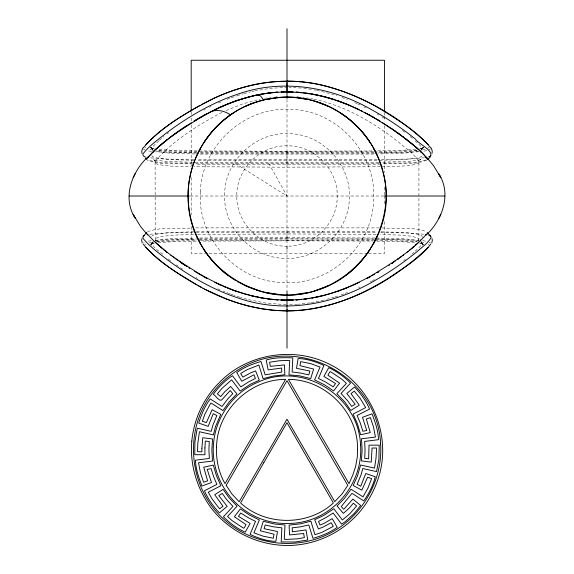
<?xml version="1.0" encoding="UTF-8"?>
<svg xmlns="http://www.w3.org/2000/svg" width="574" height="574" viewBox="0 0 574 574"><rect width="100%" height="100%" fill="white"/><g stroke="black" fill="none" stroke-linecap="round" stroke-linejoin="round"><path stroke-width="0.43" stroke-dasharray="2.87 2.15" d="M374.779 239.236L287 238.899L287 240.858L201.058 241.087M199.774 237.995L287 237.65L287 236.538M287 234.601L287 232.14L196.437 232.42M287 164.508L287 151.184L373.609 150.948M151.428 147.123L151.629 148.314L152.842 149.283M418.468 241.13L418.927 239.702L418.92 162.291C415.21 153.839 405.273 148.365 398.478 142.015C373.459 122.384 345.161 105.716 313.727 99.144M422.242 237.564L422.112 236.144L420.606 235.031L413.502 233.381L401.255 232.391L379.428 231.796M418.798 240.406L418.755 239.042L417.441 237.887L411.106 236.179L400.013 235.11L380.462 234.45M422.371 245.507L422.557 244.101L421.101 242.128M144.921 244.833L145.638 243.979M418.711 240.628L418.561 240.958M429.072 147.231L427.687 148.458M153.358 240.965C149.477 247.308 161.251 251.527 163.985 255.645M420.62 151.106C424.136 146.463 416.387 142.847 414.091 139.805M426.769 160.06C412.885 165.886 396.534 162.779 381.76 164.135M153.509 242.458L151.945 243.362L151.385 244.632M430.471 148.975L429.151 149.886M143.55 243.046L144.21 242.493M152.799 242.228L150.388 244.804L151.945 243.362M421.101 149.922L422.557 147.941L422.371 146.542M158.79 140.788C157.226 143.249 150.876 146.227 152.799 149.814M423.59 147.274L420.735 149.484M415.246 251.218C417.384 248.499 424.007 245.048 420.62 240.937M159.4 140.264L163.985 136.397M414.091 252.244L410.087 255.595M147.504 231.702C161.868 226.457 178.055 229.062 193.108 227.9M167.091 133.943L168.77 132.659M403.579 260.632L405.33 259.319M425.894 159.924C411.257 164.602 395.213 162.241 380.067 163.332M372.289 280.722L374.32 279.603M203.928 110.122L205.313 109.383M370.216 281.848L371.615 281.095M151.012 244.244L153.229 243.276L150.201 244.352M422.959 147.827L420.713 148.788L423.763 147.712L420.713 148.788M209.589 107.187L211.031 106.463M221.937 112.439C197.7 125.082 173.707 140.235 155.504 160.892C154.349 162.27 155.956 164.071 157.642 164.221C168.462 166.769 179.719 166.252 190.755 166.704M358.571 287.682L360.092 286.971M218.522 102.954L222.396 101.268M225.998 110.524L242.917 103.829L260.259 99.144M227.175 99.316L229.636 98.362M345.175 293.371L347.622 292.417M231.308 97.745L236.373 95.958M341.049 294.9L344.364 293.687M150.79 244.144L151.959 243.735M155.045 240.987C167.945 237.701 181.52 238.741 194.708 238.074M237.062 95.736L243.311 93.784M334.951 296.959L337.684 296.069M334.262 297.174L324.446 299.944M418.468 151.213L405.531 153.079L378.696 153.983M244.022 93.584L250.436 91.876M427.314 157.211L428.104 157.003M151.486 243.893L154.363 243.225M422.457 148.171L419.529 148.838M323.736 300.123L314.753 302.06M251.886 91.539L254.06 91.036M425.025 149.34L422.17 149.9M426.747 150.661L422.686 151.385M149.319 242.623L152.813 241.998M156.465 241.582L170.449 240.032L196.516 239.279M254.863 90.871L270.332 88.331L286.161 87.399M416.982 150.582L401.592 152.117L377.326 152.77M148.314 241.152L151.536 240.628M314.071 302.189L310.663 302.763M264.628 98.312L266.838 97.96M309.974 302.878L298.207 304.227M424.437 157.771L409.197 158.998L380.67 159.594M149.764 234.249L165.104 233.037L193.632 232.448M269.787 97.537L271.272 97.343M158.101 242.673L173.578 241.64L197.155 241.13M415.741 149.391L400.25 150.41L376.723 150.912M156.688 241.554L196.982 240.262M418.733 151.823L377.376 153.086M155.525 240.205L196.918 238.963M417.147 150.51L374.987 151.809M275.742 96.87L277.235 96.755M297.504 304.277L289.102 304.643M288.794 246.153C314.968 245.894 337.799 222.174 337.196 196.021C337.849 169.201 313.827 145.172 287 145.825C260.173 145.172 236.151 169.201 236.804 196.021C236.151 222.848 260.173 246.87 287 246.217M193.538 234.45L173.513 235.139L161.689 236.38L155.941 238.282L155.088 239.509L155.54 241.137M381.904 166.733L403.4 166.022L414.32 164.752L418.303 163.274L419.343 160.519L420.986 159.106L418.102 160.304L419.472 159.931L409.233 161.33L379.543 162.277M379.428 160.246L401.255 159.658L413.502 158.668L420.606 157.018L422.005 156.056L422.342 154.887M380.411 166.754L283.671 167.17L193.754 166.754M193.969 231.81L172.236 232.413L160.124 233.431L153.179 235.132L151.866 236.172L151.758 237.564M197.621 234.371L290.774 233.955L376.379 234.371M378.675 162.291L194.938 162.284M196.495 231.767L287 231.387L376.903 231.76M373.624 154.062L199.774 154.054M376.903 160.29L287 160.655L196.495 160.282M380.892 164.15L195.77 164.186M373.889 152.82L199.982 152.82M195.77 227.864L380.892 227.9M199.099 239.243L287 238.899M377.147 159.629L196.437 159.629M379.256 163.339L195.103 163.346M373.394 151.823L200.498 151.823M374.528 153.107L199.766 153.115M199.766 238.935L374.528 238.935M200.498 240.226L373.394 240.226M190.195 196.021L383.805 196.021M287 237.65L375.331 238.009M207.3 253.543L191.192 253.543L191.192 225.108M209.029 253.543L366.643 253.543M368.372 253.543L384.48 253.543L384.48 219.899M287 151.242L200.276 150.948M287 232.14L377.147 232.413M287 240.807L372.835 241.087M374.987 240.241L417.147 241.539M196.982 151.787L156.688 150.488M196.918 153.086L155.525 151.845M193.632 159.594L165.104 159.012L149.764 157.8M380.67 232.448L409.197 233.044L424.437 234.278M377.376 238.963L418.733 240.226M197.155 150.912L173.578 150.41L158.101 149.376M192.57 163.31C177.875 162.471 162.55 164.207 148.293 160.046M376.723 241.13L400.25 241.632L415.741 242.651M286.161 304.643L266.214 303.194L247.566 299.434M192.548 162.248L166.898 161.481L155.963 160.254L153.186 159.235L154.75 160.648L154.492 160.139L155.102 162.42L155.102 161.918L155.231 240.477M193.108 164.15C178.048 162.772 161.402 165.943 147.231 160.06M381.76 227.907C396.526 229.062 412.419 226.515 426.496 231.702M375.626 239.25L401.592 239.932L416.982 241.46M196.516 152.77L170.449 152.01L156.465 150.467M376.185 238.023C390.485 238.698 405.172 237.557 419.164 241.066M194.708 153.976L169.631 153.158L155.755 151.285M193.969 160.239L174.101 159.715L161.359 158.776L153.875 157.219L152.175 156.243L151.636 155.059M289.102 87.406L291.205 87.449M293.307 87.528L301.687 88.123M296.758 96.755L298.258 96.862M303.768 88.339L307.915 88.87M302.72 97.343L304.206 97.537M151.536 151.414L147.418 150.697M422.686 240.664L426.747 241.381M152.813 150.051L148.501 149.226M308.604 88.97L312.026 89.501M421.051 241.977L425.025 242.702M307.155 97.96L309.364 98.312M310.821 98.577L313.009 98.986M314.071 89.86L316.109 90.24M419.529 243.211L422.457 243.878L420.713 243.254L423.59 244.775L420.735 242.558M154.363 148.817L150.201 147.697M316.783 90.376L330.803 93.82M246.849 299.248L240.513 297.418M331.492 94.028L336.995 95.758M145.33 156.824L146.04 157.039M239.817 297.203L233.654 295.144M150.79 147.898L153.229 148.774L151.486 148.149M420.713 243.254L423.002 244.065M341.874 97.451L347.622 99.625M230.468 293.988L232.979 294.914M229.636 293.687L223.171 291.111M354.739 102.624L357.057 103.657M217.754 288.751L220.05 289.777M144.942 149.929L143.55 149.003M357.817 104.016L360.092 105.071M429.151 242.163L430.471 243.075M363.787 106.879L365.968 107.969M153.358 151.077L152.426 149.276L152.605 149.592L150.388 147.245L151.959 148.307M195.913 277.45L197.205 278.196M376.96 113.939L378.897 115.073M382.062 116.953L384.523 118.459M235.448 163.583L287 196.021L268.948 163.64M180.487 267.764L182.69 269.242M176.283 264.872L178.349 266.307M402.36 130.513L404.749 132.293M145.638 148.063L144.921 147.217M428.333 243.957L429.072 244.811M170.535 260.711L167.651 258.53M410.087 136.454L412.842 138.729M423.59 244.775L421.675 243.067L422.959 244.223M151.012 147.805L151.945 148.68M155.461 241.001L155.281 240.599M151.629 245.5L151.393 244.725M384.48 112.82L384.48 115.396M384.48 116.257L384.48 121.408M384.48 125.778L384.48 172.351M384.48 187.146L384.48 194.959M384.48 195.82L384.48 205.277M287 99.388L287 245.234M287 249.712L287 290.867M191.192 111.959L191.192 114.535M191.192 117.971L191.192 121.408M191.192 124.902L191.192 166.338M191.192 177.545L191.192 214.733M200.398 191.766C196.968 237.988 236.409 281.511 282.745 282.623C328.967 286.053 372.49 246.612 373.602 200.276C377.032 154.054 337.591 110.538 291.255 109.419C245.033 105.989 201.51 145.43 200.398 191.766M224.707 192.964C222.238 226.206 250.608 257.511 283.943 258.314C317.185 260.783 348.49 232.413 349.293 199.085C351.762 165.836 323.392 134.531 290.064 133.728C256.815 131.259 225.51 159.637 224.707 192.964"/><path stroke-width="0.86" d="M204.38 289.045L227.168 299.319L237.937 303.079L249.188 306.236L262.081 308.855L273.324 310.269L287 310.886L287 309.4M287 300.546L281.138 300.102M147.339 158.087C162.313 140.852 182.439 128.698 201.761 116.888C227.663 102.129 256.922 91.883 287 91.998L287 82.649M287 81.343C262.002 80.834 236.567 87.822 213.743 98.405M141.957 238.576L141.67 240.449L142.252 242.989M432.043 153.452L432.229 150.876L431.232 148.042M143.278 147.884C160.842 126.897 186.894 112.482 210.945 99.797M430.722 244.165C420.017 258.329 403.838 267.584 389.373 277.608C367.625 291.305 343.912 302.383 318.635 307.592C279.222 316.324 237.98 307.025 202.873 288.263M431.748 242.989L432.33 240.463L432.043 238.59M147.74 157.032C131.611 172.243 122.226 197.836 135.055 218.012L133.139 214.289M426.26 235.017C442.396 219.799 451.774 194.213 438.945 174.03L440.861 177.761M147.518 158.18L147.791 157.613M142.761 148.035L141.771 150.876L141.957 153.466M197.126 154.98L200.283 148.673M373.717 243.376L376.874 237.069M135.263 173.563L133.139 177.761M438.737 218.479L440.861 214.289M147.841 157.52L155.037 149.843L169.387 138.025M255.186 102.409C214.906 115.546 186.069 156.838 188.186 199.322M426.661 233.955C411.687 251.19 391.561 263.344 372.239 275.161C346.337 289.92 317.078 300.166 287 300.051C255.932 300.166 225.797 289.239 199.228 273.712C180.86 262.189 161.617 250.515 147.339 233.955M144.705 235.455C142.61 235.842 142.381 238.246 143.995 239.494C150.962 247.581 159.751 253.866 168.16 260.359C189.879 276.331 213.564 290.121 239.344 298.387C284.467 313.935 334.728 304.385 375.08 280.413C390.449 271.689 405.036 261.572 418.661 250.314C422.959 246.282 428.383 242.824 431.103 237.449C431.088 235.254 428.025 234.307 427.221 232.47M203.885 142.603C211.555 130.757 221.736 120.576 233.582 112.906M370.115 249.439C363.715 259.305 355.6 268.029 346.208 275.118M145.818 144.705C161.215 128.461 180.58 116.414 199.91 105.372M428.182 247.344C390.449 283.355 340.081 310.261 287 310.886M420.139 240.664L420.764 239.925M153.244 152.117L154.148 151.084M146.793 232.463L143.12 236.502M427.221 159.572C439.268 152.447 418.36 144.339 415.425 139.08C401.822 128.181 387.335 118.352 372.06 109.95C331.801 86.71 281.891 78.423 237.471 94.272C211.584 102.89 187.834 116.981 166.065 133.254C158.245 139.468 149.85 145.322 143.557 153.172C142.201 154.428 143.091 156.272 144.705 156.594M415.497 244.804L415.892 244.395M155.181 149.986L158.453 146.836M418.597 242.307L415.583 245.17M412.311 247.832L413.065 247.15M159.07 146.291L166.912 139.783M430.665 155.791L428.8 156.781M414.399 246.224L409.298 250.501M407.181 252.187L408.25 251.34M403.235 255.265L402.639 255.724M170.119 137.466L179.461 130.671M171.023 136.634L173.556 134.747M402.474 255.796L403.709 254.863M401.219 256.729L397.94 259.118M174.202 134.273L177.603 131.833M398.528 258.774L397.861 259.254M179.016 130.843L187.268 125.283M394.438 261.586L395.866 260.589M180.028 130.284L188.286 124.745M392.932 262.727L392.193 263.236M392.257 263.086L393.728 262.081M391.439 263.746L391.82 263.488M389.516 265.037L388.928 265.425M188.903 124.343L191.415 122.75M193.983 121.15L202.342 116.249M378.18 272.184L379.07 271.653M194.643 120.662L197.219 119.127M376.946 272.822L378.237 272.047M197.879 118.739L205.334 114.535M373.983 274.637L374.535 274.322M371.593 275.9L374.298 274.365M203.11 115.819L205.435 114.535M368.795 277.436L370.194 276.668M370.051 276.833L370.625 276.524M368.91 277.457L369.484 277.149M367.755 278.081L368.329 277.766M206.044 114.161L207.458 113.408M206.066 114.197L208.606 112.841M366.657 278.577L368.085 277.816M201.381 104.576L212.574 99.022M366.585 278.699L367.173 278.39M209.252 112.504L211.842 111.177M256.341 290.021C328.141 315.097 403.178 245.342 382.98 172.279M212.502 110.847L214.489 109.864M214.755 109.706L220.072 107.216M359.302 282.308L353.95 284.819M215.157 109.541L217.862 108.256M212.143 99.151C246.131 82.792 285.493 76.27 322.459 85.253C361.921 95.306 399.138 116.185 428.182 144.698M218.536 107.934L221.987 106.377M353.778 284.941L354.416 284.654M220.854 106.872L225.575 104.834M353.161 285.17L348.404 287.222M222.698 106.075L225.517 104.863M245.959 106.147C261.83 98.872 279.638 95.872 297.009 97.659M328.041 285.895L314.839 290.824M226.221 104.576L228.323 103.722M226.364 104.497L229.65 103.184M344.35 288.866L347.607 287.56M346.603 287.99L343.926 289.045M229.026 103.435L236.251 100.744M230.483 102.868L232.987 101.914M343.525 289.181L337.677 291.327M339.851 290.566L340.54 290.315M233.661 101.67L236.373 100.701M339.169 290.81L337.799 291.291M318.814 289.64C369.792 273.368 400.107 211.655 379.636 161.473C369.556 133.964 346.574 111.686 318.814 102.409M236.997 100.493L251.426 96.224M211.519 111.442C217.933 109.153 225.037 111.234 230.533 114.865M334.269 292.475L336.995 291.556M237.062 100.464L239.81 99.546M259.161 101.225C223.867 110.976 196.121 142.122 189.779 178.033C182.08 217.489 201.366 260.474 236.108 280.794M256.341 102.021L265.561 99.503L275.857 97.781M317.659 290.021C257.238 310.843 189.233 263.688 188.2 199.874M240.513 99.324L243.304 98.448M330.811 293.558L333.573 292.69M330.107 293.766L324.461 295.337M244.007 98.247L254.045 95.6M322.832 295.725L324.296 295.359M320.163 296.399L323.75 295.524M321.375 296.076L319.912 296.414M252.216 96.037L253.787 95.671M319.488 296.55L314.093 297.669M319.18 296.579L317.702 296.901M254.842 95.428L266.192 93.332L277.794 92.12M255.358 95.306L263.093 93.813M316.597 297.131L315.492 297.354M425.485 157.592L426.446 157.405M314.753 297.497L315.119 297.425M312.055 298.042L313.418 297.791M265.999 99.474L279.954 97.472M308.001 292.568L294.046 294.577M313.275 297.77L311.79 298.035M263.882 93.691L266.236 93.332M310.003 298.38L303.789 299.248M305.088 299.025L306.588 298.832M267.814 93.11L270.978 92.715M257.719 94.803L260.531 95.872L263.566 99.969M272.571 92.558L277.357 92.149M276.991 97.659C324.059 91.94 371.572 125.175 382.686 171.124M301.709 299.477L296.119 299.937M296.062 299.879L297.569 299.779M281.138 91.948L293.321 91.955M281.368 91.933L282.975 91.869M293.049 300.044L280.959 300.044M293.321 300.094L287 300.231M129.258 196.021L189.298 196.021M384.702 196.021L444.742 196.021M287 91.998C336.228 92.12 381.186 118.172 417.937 148.982M287 91.811L292.625 91.933M287 81.185C320.364 81.063 352.701 92.694 381.179 109.462C398.665 120.648 417.7 131.503 430.722 147.884M296.119 92.105L301.709 92.572M276.438 299.779L277.945 299.879M296.636 92.149L301.422 92.558M277.794 299.929L267.843 298.932M294.046 97.472L308.001 99.474M279.954 294.577L265.999 292.568M298.143 97.781L308.439 99.503L317.659 102.021M303.015 92.708L306.179 93.11M267.419 298.832L268.919 299.032M305.87 93.06L307.937 93.347M307.757 93.332L310.111 93.691M266.192 298.717L254.842 296.615L255.566 296.744M261.852 297.971L260.366 297.705M310.9 93.813L318.635 95.306M312.055 94.007L313.418 94.251M259.254 297.497L257.41 297.131M425.485 234.45L426.446 234.637M314.093 94.38L318.154 95.198M320.206 95.671L321.777 96.037M320.163 95.65L323.75 96.518M251.182 295.732L254.095 296.421L244.007 293.802M322.566 96.217L330.265 98.319M324.461 96.712L330.107 98.283M331.019 98.556L336.995 100.486M240.513 292.718L243.304 293.594M330.811 98.484L333.573 99.352M314.839 101.225L328.041 106.147M259.161 290.824L245.959 285.895M237.062 291.578L239.81 292.503M255.186 289.64L246.067 286.024L237.191 281.432M236.215 291.291L234.845 290.81M337.677 100.715L343.525 102.868M233.661 290.372L236.373 291.348M337.734 100.737L344.952 103.428M233.482 290.322L234.163 290.573M232.118 289.82L232.8 290.071M230.483 289.181L232.987 290.128M428.8 235.261L430.665 236.251M230.088 289.052L228.079 288.263M344.35 103.184L346.789 104.159M227.189 287.875L229.65 288.866M345.656 103.715L347.765 104.568M224.764 286.914L225.424 287.187M350.047 105.523L348.468 104.855L354.703 107.589M225.575 287.215L220.854 285.178M219.605 284.661L220.237 284.948M218.342 284.087L218.974 284.374M353.95 107.223L359.302 109.734M220.072 284.833L214.755 282.336M356.232 108.292L357.738 109.01M360.716 110.452L362.538 111.37M364.332 112.289L371.306 116.048M206.848 278.397L207.436 278.706M203.024 288.256C182.453 277.07 162.098 264.327 145.818 247.337M366.657 113.465L368.085 114.226M206.044 277.888L207.458 278.641M205.693 277.78L206.267 278.089M201.488 287.445L198.475 285.802M204.538 277.156L205.112 277.472M203.397 276.532L203.971 276.847M368.795 114.606L370.194 115.381M205.334 277.507L197.879 273.303M371.873 116.364L379.966 121.121M196.99 284.977C178.119 273.159 157.24 261.816 143.278 244.158M371.593 116.149L374.298 117.684M199.487 274.336L200.039 274.652M376.946 119.22L378.237 119.995M194.643 271.38L197.219 272.923M382.528 122.714L385.032 124.3M188.939 267.943L189.772 268.474M385.642 124.694L389.854 127.464M187.268 266.767L179.016 261.206M185.093 265.446L184.505 265.052M183.443 264.341L182.776 263.889M390.435 127.858L391.597 128.648M182.209 263.509L182.582 263.76M392.257 128.963L393.728 129.968M181.836 263.251L181.09 262.741M392.178 129.035L393.872 130.212M340.418 112.906C352.264 120.576 362.445 130.757 370.115 142.603M394.438 130.463L395.866 131.453M394.438 130.599L395.543 131.374M177.524 260.252L177.007 259.878M396.096 131.769L401.857 135.952M397.94 132.924L401.219 135.313M174.876 258.257L176.211 259.226M172.265 256.348L173.556 257.296M402.474 136.253L403.709 137.179M402.36 136.325C410.855 143.055 420.053 149.398 426.661 158.087M171.382 255.739L170.787 255.287M405.488 138.535L406.614 139.417M407.181 139.855L408.25 140.709M166.912 252.259L155.181 242.063M227.792 275.118C218.4 268.029 210.285 259.305 203.885 249.439M167.17 252.452L165.649 251.218M409.298 141.548L414.399 145.818M160.95 247.164L161.71 247.853M418.446 149.369L424.344 155.152L426.46 158.123M415.583 146.879L418.597 149.742M158.123 244.409L158.517 244.818M145.114 157.714L146.793 159.579M426.26 157.032L433.37 165.398L440.653 177.373M147.74 235.017L140.63 226.644L133.347 214.676M420.139 151.385L420.764 152.117M373.717 148.673L376.874 154.98M197.126 237.069L200.283 243.376M384.48 111.959L384.48 60.256L191.192 60.256L191.192 111.098M287 28.7L287 98.491M287 246.217L287 248.872M287 291.355L287 348.131M204.911 447.899L204.932 454.751L194.765 454.694L194.887 442.245L197.061 429.252L197.449 428.247L211.189 431.332L212.897 425.133L216.864 415.526L213.241 413.646L208.19 426.36L198.704 423.088C201.352 414.6 204.832 406.026 210.292 398.966L222.002 406.464L227.778 398.966L232.8 393.664L230.361 390.643L229.952 390.829L222.109 399.511C220 402.754 215.652 395.407 213.291 394.352C218.522 387.185 224.965 380.591 232.427 375.726L240.829 386.869L248.341 382.076L255.408 378.467L253.988 374.779L241.762 381.229L236.739 372.54C243.95 367.324 252.452 363.88 260.998 361.512L265.174 374.844L281.777 372.045L281.604 368.042L268.158 369.893L266.192 360.006C274.788 357.401 283.908 357.509 292.797 357.867L292.13 371.995L300.891 373.093L308.79 374.887L309.867 371.019L296.5 368.336L298.128 358.528C306.968 358.714 315.879 361.799 323.908 365.473L318.47 378.503L325.185 381.818L333.257 386.847L335.503 383.504L323.887 376.408L328.73 367.661C336.816 371.392 344.249 376.788 350.535 383.073L341.035 393.463L347.901 401.075L351.668 406.385L355.184 404.225L346.789 393.506L354.502 386.991C360.673 393.427 366.076 400.86 369.541 409.09L357.093 415.483L360.285 423.016L362.854 431.253L366.757 430.457L362.488 417.312L372.06 413.825C375.145 422.141 378.316 430.715 378.488 439.684L364.619 441.413L365.071 449.93L364.691 458.339L368.644 458.791L369.039 445.159L379.213 445.159L378.912 459.401L376.537 471.606L362.79 468.52L361.075 474.77L357.114 484.334L360.745 486.207L365.789 473.5L375.274 476.764C373.172 485.468 368.939 493.683 363.694 500.887L352.709 493.784L351.977 493.389L351.496 493.891L341.293 506.469L343.611 509.203L344.113 508.93L352.895 499.079L360.68 505.5L354.309 513.35L345.153 521.716L341.552 524.127L333.15 512.984L326.089 517.504L318.577 521.386L319.991 525.074L323.6 523.596L332.217 518.623L337.232 527.319C330.028 532.543 321.526 535.951 312.988 538.347L308.805 525.038L308.059 525.124L299.836 526.939L292.202 527.8L292.374 531.811L305.985 529.938L307.779 539.969L295.266 541.971L281.188 541.978L281.856 527.865L273.095 526.76L265.195 524.973L264.09 528.697L277.479 531.517L275.85 541.325C267.01 541.268 258.027 538.068 250.07 534.387L255.509 521.35L248.384 517.791L240.728 513.013L238.475 516.356L250.092 523.445L245.249 532.191C237.105 528.568 229.758 523.043 223.444 516.779L232.944 506.39L226.099 498.942L222.325 493.446L218.794 495.627L227.182 506.347L219.476 512.855C213.27 506.455 207.917 498.985 204.437 490.763L216.886 484.377L213.693 476.836L211.124 468.606L207.221 469.403L211.49 482.54L201.919 486.027C198.855 477.704 195.655 469.137 195.49 460.169L209.359 458.447L208.907 449.93L209.288 441.514L205.334 441.062L204.911 447.899M357.58 449.413L357.293 456.969L355.715 466.088L352.902 474.748L348.999 483.66L288.428 379.414C325.322 379.192 358.255 412.405 357.58 449.413M201.897 448.237L201.904 451.817L197.564 451.673L197.765 443.853L199.436 431.734L213.428 434.905L215.465 426.669L220.796 414.335L212.129 409.692L206.375 422.579L202.364 421.251L204.839 414.292L209.991 404.469L210.981 403.02L222.963 410.604L229.37 401.714L236.926 393.893L230.597 386.46L224.864 391.647L220.66 396.605L217.359 393.893L221.894 388.44L231.645 379.852L240.169 391.081L250.185 384.358L259.319 380.153L255.588 370.904L250.63 372.878L242.809 377.132L240.693 373.473L247.057 369.685L258.888 365.071L263.064 378.639L273.497 376.02L284.848 374.757L284.46 364.899L270.361 366.37L269.601 362.237L279.524 360.723L287.696 360.458L289.705 360.623L288.973 374.851L299.571 375.834L310.699 378.582L313.655 369.068L299.944 365.645L300.632 361.606L310.993 363.708L320.041 367.037L314.602 379.888L324.647 384.903L333.609 390.93L339.593 383.102L327.969 375.238L329.483 372.397L330.165 371.615L331.32 372.203L341.788 379.177L346.431 383.36L336.881 393.664L345.017 402.202L350.807 410.467L359.274 405.144L351.023 393.613L354.273 391.095L360.321 398.593L365.681 407.612L353.132 414.105L357.487 423.978L360.529 434.346L360.716 434.748L370.266 432.617L366.356 419.049L370.374 417.578L373.495 426.941L375.439 437.087L361.469 438.787L362.115 449.93L361.412 460.879L371.227 462.113L372.074 448.043L376.415 447.993L376.429 451.064L376.013 458.267L374.549 468.119L360.616 464.99L357.487 475.868L353.182 485.525L361.857 490.153L367.604 477.274L371.615 478.601L367.862 488.295L363.005 496.833L351.008 489.242L344.536 498.225L337.053 505.959L343.381 513.393L349.358 507.954L353.311 503.255L353.663 503.463L356.619 505.959L349.702 513.845L342.334 519.994L333.817 508.765L323.743 515.459L314.674 519.714L318.398 528.941L323.363 526.939L331.176 522.72L333.293 526.38L321.749 532.428L314.961 534.681L310.907 521.221L300.482 523.825L289.131 525.095L289.518 534.954L303.617 533.49L304.378 537.608L297.368 538.85L286.275 539.395L284.274 539.23L285.005 525.002L274.874 524.069L263.287 521.278L260.323 530.785L274.035 534.215L273.346 538.247L263.021 536.152L253.938 532.816L259.369 519.965L249.338 514.95L240.37 508.923L234.386 516.751L246.009 524.614L244.488 527.449L243.821 528.231L242.651 527.642L232.205 520.697L227.548 516.492L237.098 506.189L228.969 497.665L223.171 489.385L214.705 494.709L222.956 506.239L219.706 508.758L218.5 507.488L211.993 498.828L208.297 492.234L220.847 485.755L216.477 475.803L213.463 465.514L213.27 465.098L203.713 467.229L207.623 480.804L203.605 482.268L200.484 472.919L198.532 462.759L212.502 461.058L211.863 449.93L212.574 438.974L202.766 437.754L201.897 448.237M216.542 447.189C216.003 459.796 218.687 472.639 225.001 483.624L285.587 379.385C249.468 379.213 216.965 410.927 216.542 447.189M226.185 485.339L231.982 494.085L239.186 501.741L286.993 419.242L334.757 501.654L342.298 493.69L347.779 485.331L286.993 380.677L226.185 485.339M360.529 444.879C363.263 479.096 339.299 512.252 306.258 521.063C288.012 525.87 268.087 523.753 251.563 514.548C226.242 500.901 210.687 471.778 213.564 443.171C215.824 416.315 234.063 391.662 259.096 381.717C303.675 361.606 358.736 396.476 360.529 444.879M380.612 443.989C383.03 481.227 361.484 517.935 327.969 534.25C294.376 550.617 251.914 544.748 224.219 519.585C187.397 487.168 182.812 426.755 215.107 389.76C221.492 381.99 229.291 375.446 237.787 370.087C295.725 332.733 377.613 374.635 380.612 443.989M191.802 441.133C189.678 464.71 197.04 488.596 210.895 507.667C230.145 532.887 261.766 547.287 293.429 545.3C315.212 543.786 336.386 534.652 352.278 519.664C364.555 508.284 373.452 493.496 378.524 477.582C392.365 434.611 370.582 384.616 330.323 364.669C294.397 345.935 247.229 353.433 219.103 382.729C203.598 398.263 193.833 419.285 191.802 441.133M263.753 462.744L240.592 502.975C265.726 526.15 308.245 526.186 333.365 502.975L286.993 422.694L263.753 462.744"/></g></svg>
